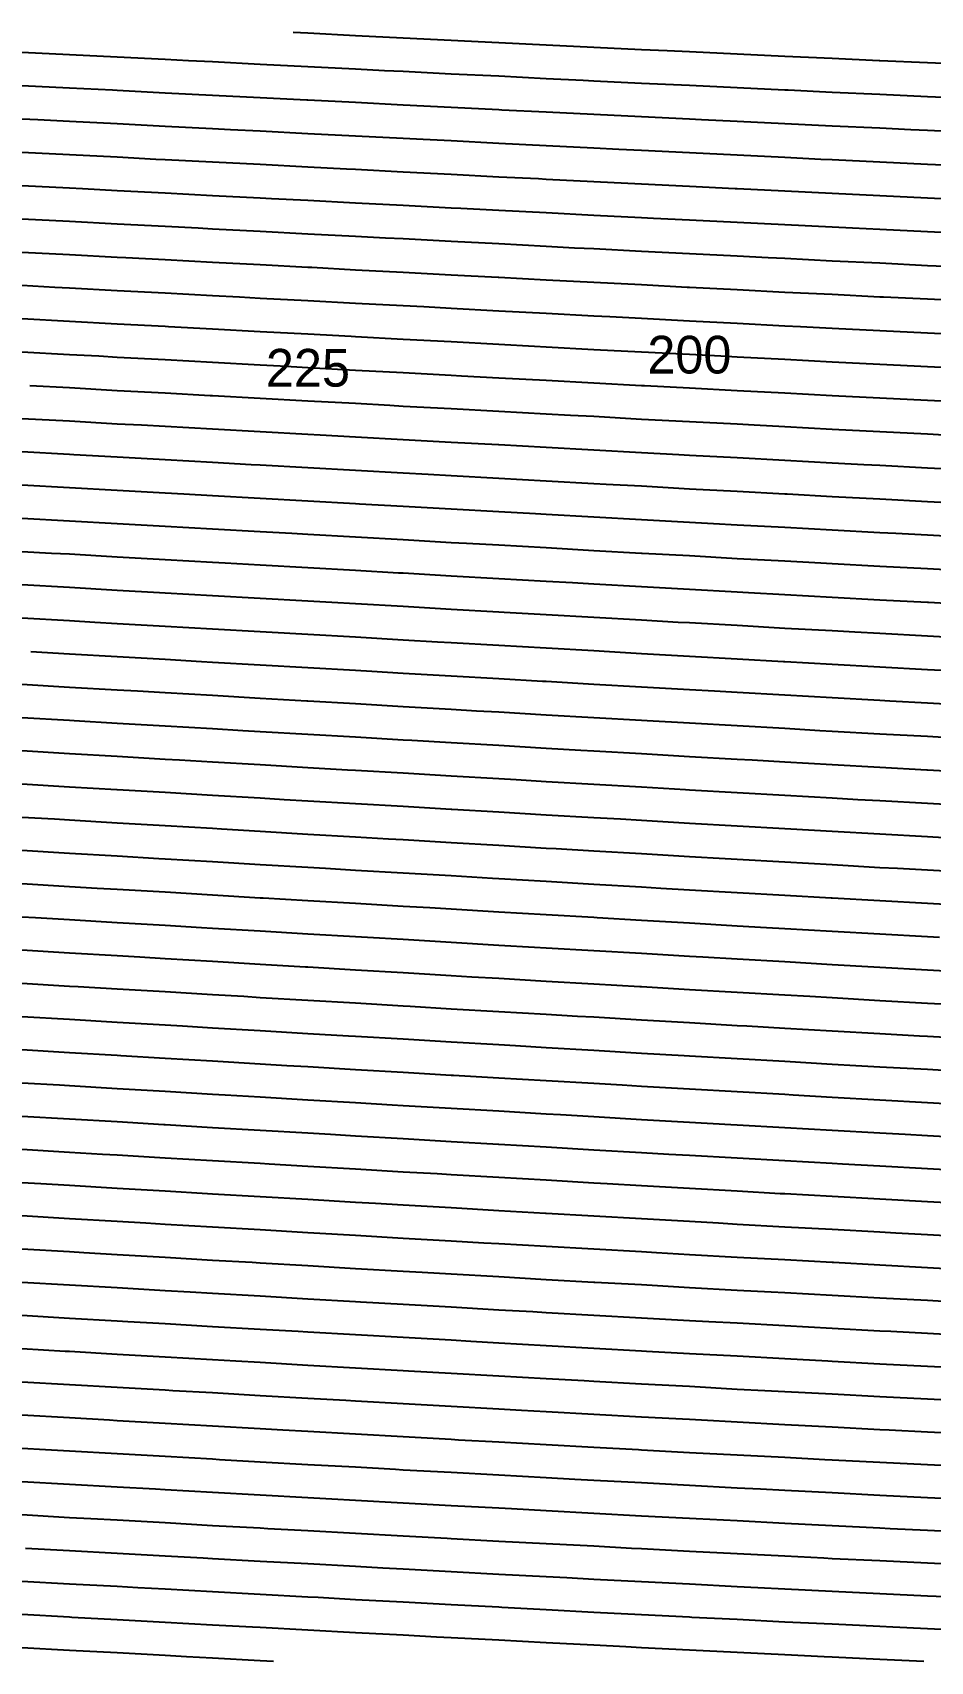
# Model space of a CAD drawing. Header units: metres. Extents: x 228 to 3387, y 52 to 162.
# Drawn here: x 2473.6 to 2533.1, y 53.2 to 161.3 of the extents above; entities that cross this region are included whole.
import ezdxf
from ezdxf.enums import TextEntityAlignment as Align

# ---------------------------------------------------------------- set-up
doc = ezdxf.new("R2010")
doc.units = ezdxf.units.M
for name, color, linetype in [('Vs_-25', 7, 'Continuous'), ('Vs_0', 7, 'Continuous'), ('Vs_100', 7, 'Continuous'), ('Vs_1000', 7, 'Continuous'), ('Vs_1025', 7, 'Continuous'), ('Vs_1050', 7, 'Continuous'), ('Vs_1075', 7, 'Continuous'), ('Vs_1100', 7, 'Continuous'), ('Vs_1125', 7, 'Continuous'), ('Vs_1150', 7, 'Continuous'), ('Vs_1175', 7, 'Continuous'), ('Vs_1200', 7, 'Continuous'), ('Vs_125', 7, 'Continuous'), ('Vs_150', 7, 'Continuous'), ('Vs_175', 7, 'Continuous'), ('Vs_200', 7, 'Continuous'), ('Vs_225', 7, 'Continuous'), ('Vs_25', 7, 'Continuous'), ('Vs_250', 7, 'Continuous'), ('Vs_275', 7, 'Continuous'), ('Vs_300', 7, 'Continuous'), ('Vs_325', 7, 'Continuous'), ('Vs_350', 7, 'Continuous'), ('Vs_375', 7, 'Continuous'), ('Vs_400', 7, 'Continuous'), ('Vs_425', 7, 'Continuous'), ('Vs_450', 7, 'Continuous'), ('Vs_475', 7, 'Continuous'), ('Vs_50', 7, 'Continuous'), ('Vs_500', 7, 'Continuous'), ('Vs_525', 7, 'Continuous'), ('Vs_550', 7, 'Continuous'), ('Vs_575', 7, 'Continuous'), ('Vs_600', 7, 'Continuous'), ('Vs_625', 7, 'Continuous'), ('Vs_650', 7, 'Continuous'), ('Vs_675', 7, 'Continuous'), ('Vs_700', 7, 'Continuous'), ('Vs_725', 7, 'Continuous'), ('Vs_75', 7, 'Continuous'), ('Vs_750', 7, 'Continuous'), ('Vs_775', 7, 'Continuous'), ('Vs_800', 7, 'Continuous'), ('Vs_825', 7, 'Continuous'), ('Vs_850', 7, 'Continuous'), ('Vs_875', 7, 'Continuous'), ('Vs_900', 7, 'Continuous'), ('Vs_925', 7, 'Continuous'), ('Vs_950', 7, 'Continuous'), ('Vs_975', 7, 'Continuous')]:
    doc.layers.add(name, color=color, linetype=linetype)

msp = doc.modelspace()

# ---------------------------------------------------------------- linework, layer by layer
at = {"layer": 'Vs_-25'}
msp.add_lwpolyline([(2536.09, 159.11), (2532.92, 159.24), (2529.76, 159.38), (2529.7, 159.39), (2526.6, 159.53), (2523.44, 159.67), (2520.28, 159.82), (2517.12, 159.97), (2515.64, 160.04), (2513.95, 160.12), (2510.79, 160.27), (2507.63, 160.43), (2504.47, 160.58), (2502.2, 160.69), (2501.31, 160.74), (2498.14, 160.89), (2494.98, 161.05), (2491.82, 161.21), (2490.84, 161.26)], dxfattribs=at)
at = {"layer": 'Vs_0'}
msp.add_lwpolyline([(2536.09, 156.86), (2532.92, 157), (2529.76, 157.15), (2526.6, 157.29), (2523.67, 157.43), (2523.44, 157.44), (2520.28, 157.59), (2517.12, 157.74), (2513.95, 157.89), (2510.79, 158.04), (2510.07, 158.08), (2507.63, 158.2), (2504.47, 158.36), (2501.31, 158.51), (2498.14, 158.67), (2496.9, 158.73), (2494.98, 158.83), (2491.82, 158.99), (2488.66, 159.15), (2485.5, 159.31), (2483.9, 159.39), (2482.34, 159.47), (2479.17, 159.62), (2476.01, 159.78), (2472.85, 159.94)], dxfattribs=at)
at = {"layer": 'Vs_100'}
msp.add_lwpolyline([(2536.09, 147.9), (2532.92, 148.04), (2529.76, 148.19), (2527.94, 148.28), (2526.6, 148.35), (2523.44, 148.5), (2520.28, 148.66), (2517.12, 148.81), (2514.73, 148.93), (2513.95, 148.97), (2510.79, 149.13), (2507.63, 149.3), (2504.47, 149.46), (2501.97, 149.59), (2501.31, 149.62), (2498.14, 149.79), (2494.98, 149.95), (2491.82, 150.12), (2489.41, 150.24), (2488.66, 150.28), (2485.5, 150.44), (2482.34, 150.61), (2479.17, 150.77), (2476.86, 150.89), (2476.01, 150.94), (2472.85, 151.1)], dxfattribs=at)
at = {"layer": 'Vs_1000'}
msp.add_lwpolyline([(2536.09, 68.3), (2532.92, 68.45), (2530.38, 68.58), (2529.76, 68.61), (2526.6, 68.78), (2523.44, 68.94), (2520.28, 69.11), (2517.93, 69.24), (2517.12, 69.28), (2513.95, 69.45), (2510.79, 69.62), (2507.63, 69.8), (2505.99, 69.89), (2504.47, 69.97), (2501.31, 70.15), (2498.14, 70.33), (2494.98, 70.51), (2494.33, 70.54), (2491.82, 70.69), (2488.66, 70.86), (2485.5, 71.05), (2482.86, 71.2), (2482.34, 71.23), (2479.17, 71.41), (2476.01, 71.59), (2472.85, 71.77)], dxfattribs=at)
at = {"layer": 'Vs_1025'}
msp.add_lwpolyline([(2536.09, 66.12), (2532.92, 66.28), (2529.76, 66.44), (2526.6, 66.6), (2526.11, 66.62), (2523.44, 66.76), (2520.28, 66.93), (2517.12, 67.09), (2513.95, 67.26), (2513.74, 67.28), (2510.79, 67.44), (2507.63, 67.61), (2504.47, 67.78), (2501.81, 67.93), (2501.31, 67.96), (2498.14, 68.13), (2494.98, 68.31), (2491.82, 68.49), (2490.16, 68.58), (2488.66, 68.67), (2485.5, 68.85), (2482.34, 69.03), (2479.17, 69.21), (2478.66, 69.24), (2476.01, 69.39), (2472.85, 69.57)], dxfattribs=at)
at = {"layer": 'Vs_1050'}
msp.add_lwpolyline([(2534.87, 64.01), (2532.92, 64.1), (2529.76, 64.26), (2526.6, 64.42), (2523.44, 64.58), (2521.84, 64.66), (2520.28, 64.74), (2517.12, 64.91), (2513.95, 65.08), (2510.79, 65.25), (2509.53, 65.32), (2507.63, 65.42), (2504.47, 65.59), (2501.31, 65.77), (2498.14, 65.94), (2497.62, 65.97), (2494.98, 66.12), (2491.82, 66.29), (2488.66, 66.47), (2485.95, 66.62), (2485.5, 66.65), (2482.34, 66.83), (2479.17, 67.01), (2476.01, 67.19), (2474.42, 67.28), (2472.85, 67.37)], dxfattribs=at)
at = {"layer": 'Vs_1075'}
msp.add_lwpolyline([(2536.09, 61.78), (2532.92, 61.93), (2530.44, 62.05), (2529.76, 62.08), (2526.6, 62.24), (2523.44, 62.4), (2520.28, 62.56), (2517.56, 62.7), (2517.12, 62.73), (2513.95, 62.89), (2510.79, 63.06), (2507.63, 63.23), (2505.31, 63.36), (2504.47, 63.4), (2501.31, 63.57), (2498.14, 63.75), (2494.98, 63.92), (2493.4, 64.01), (2491.82, 64.1), (2488.66, 64.27), (2485.5, 64.45), (2482.34, 64.63), (2481.71, 64.66), (2479.17, 64.81), (2476.01, 64.98), (2472.85, 65.16)], dxfattribs=at)
at = {"layer": 'Vs_1100'}
msp.add_lwpolyline([(2536.09, 59.61), (2532.92, 59.76), (2529.76, 59.91), (2526.6, 60.06), (2526.04, 60.09), (2523.44, 60.22), (2520.28, 60.38), (2517.12, 60.54), (2513.95, 60.71), (2513.29, 60.74), (2510.79, 60.88), (2507.63, 61.04), (2504.47, 61.21), (2501.31, 61.38), (2501.06, 61.4), (2498.14, 61.56), (2494.98, 61.73), (2491.82, 61.9), (2489.15, 62.05), (2488.66, 62.08), (2485.5, 62.25), (2482.34, 62.43), (2479.17, 62.61), (2477.42, 62.7), (2476.01, 62.78), (2472.85, 62.96)], dxfattribs=at)
at = {"layer": 'Vs_1125'}
msp.add_lwpolyline([(2535.19, 57.48), (2532.92, 57.58), (2529.76, 57.73), (2526.6, 57.89), (2523.44, 58.04), (2521.66, 58.13), (2520.28, 58.2), (2517.12, 58.36), (2513.95, 58.52), (2510.79, 58.69), (2508.99, 58.78), (2507.63, 58.86), (2504.47, 59.02), (2501.31, 59.19), (2498.14, 59.36), (2496.79, 59.44), (2494.98, 59.54), (2491.82, 59.71), (2488.66, 59.88), (2485.5, 60.06), (2484.87, 60.09), (2482.34, 60.23), (2479.17, 60.41), (2476.01, 60.58), (2473.09, 60.74)], dxfattribs=at)
at = {"layer": 'Vs_1150'}
msp.add_lwpolyline([(2536.09, 55.26), (2532.92, 55.41), (2530.61, 55.52), (2529.76, 55.56), (2526.6, 55.71), (2523.44, 55.86), (2520.28, 56.02), (2517.28, 56.17), (2517.12, 56.18), (2513.95, 56.34), (2510.79, 56.5), (2507.63, 56.67), (2504.68, 56.82), (2504.47, 56.84), (2501.31, 57), (2498.14, 57.17), (2494.98, 57.34), (2492.49, 57.48), (2491.82, 57.51), (2488.66, 57.69), (2485.5, 57.86), (2482.34, 58.03), (2480.53, 58.13), (2479.17, 58.21), (2476.01, 58.38), (2472.85, 58.55)], dxfattribs=at)
at = {"layer": 'Vs_1175'}
msp.add_lwpolyline([(2532.66, 53.25), (2529.76, 53.38), (2526.6, 53.53), (2526.06, 53.56), (2523.44, 53.68), (2520.28, 53.84), (2517.12, 54), (2513.95, 54.16), (2512.9, 54.21), (2510.79, 54.32), (2507.63, 54.48), (2504.47, 54.65), (2501.31, 54.81), (2500.35, 54.86), (2498.14, 54.98), (2494.98, 55.15), (2491.82, 55.32), (2488.66, 55.49), (2488.15, 55.52), (2485.5, 55.66), (2482.34, 55.83), (2479.17, 56.01), (2476.15, 56.17), (2476.01, 56.18), (2472.85, 56.35)], dxfattribs=at)
at = {"layer": 'Vs_1200'}
msp.add_lwpolyline([(2489.53, 53.25), (2488.66, 53.29), (2485.5, 53.46), (2483.77, 53.56), (2482.34, 53.63), (2479.17, 53.81), (2476.01, 53.98), (2472.85, 54.15)], dxfattribs=at)
at = {"layer": 'Vs_125'}
msp.add_lwpolyline([(2535.83, 145.67), (2532.92, 145.8), (2529.76, 145.96), (2526.6, 146.11), (2523.44, 146.27), (2522.34, 146.32), (2520.28, 146.42), (2517.12, 146.58), (2513.95, 146.75), (2510.79, 146.91), (2509.5, 146.97), (2507.63, 147.07), (2504.47, 147.24), (2501.31, 147.4), (2498.14, 147.57), (2496.96, 147.63), (2494.98, 147.73), (2491.82, 147.9), (2488.66, 148.06), (2485.5, 148.23), (2484.53, 148.28), (2482.34, 148.4), (2479.17, 148.56), (2476.01, 148.73), (2472.85, 148.89)], dxfattribs=at)
at = {"layer": 'Vs_150'}
msp.add_lwpolyline([(2536.09, 143.42), (2532.92, 143.57), (2529.99, 143.71), (2529.76, 143.72), (2526.6, 143.88), (2523.44, 144.03), (2520.28, 144.19), (2517.12, 144.35), (2516.98, 144.36), (2513.95, 144.52), (2510.79, 144.68), (2507.63, 144.85), (2504.47, 145.01), (2504.43, 145.02), (2501.31, 145.18), (2498.14, 145.35), (2494.98, 145.51), (2492.07, 145.67), (2491.82, 145.68), (2488.66, 145.85), (2485.5, 146.02), (2482.34, 146.18), (2479.74, 146.32), (2479.17, 146.35), (2476.01, 146.52), (2472.85, 146.68)], dxfattribs=at)
at = {"layer": 'Vs_175'}
msp.add_lwpolyline([(2536.09, 141.18), (2532.92, 141.33), (2529.76, 141.48), (2526.6, 141.64), (2524.48, 141.75), (2523.44, 141.8), (2520.28, 141.96), (2517.12, 142.13), (2513.95, 142.29), (2511.84, 142.4), (2510.79, 142.46), (2507.63, 142.62), (2504.47, 142.79), (2501.31, 142.96), (2499.5, 143.06), (2498.14, 143.13), (2494.98, 143.3), (2491.82, 143.47), (2488.66, 143.63), (2487.28, 143.71), (2485.5, 143.8), (2482.34, 143.97), (2479.17, 144.14), (2476.01, 144.31), (2475.03, 144.36), (2472.85, 144.48)], dxfattribs=at)
at = {"layer": 'Vs_200'}
msp.add_lwpolyline([(2536.09, 138.94), (2532.92, 139.09), (2532.02, 139.14), (2529.76, 139.25), (2526.6, 139.41), (2523.44, 139.57), (2520.28, 139.73), (2519.21, 139.79), (2517.12, 139.9), (2513.95, 140.06), (2510.79, 140.23), (2507.63, 140.4), (2506.85, 140.44), (2504.47, 140.57), (2501.31, 140.74), (2498.14, 140.91), (2494.98, 141.08), (2494.68, 141.1), (2491.82, 141.25), (2488.66, 141.42), (2485.5, 141.59), (2482.57, 141.75), (2482.34, 141.76), (2479.17, 141.93), (2476.01, 142.1), (2472.85, 142.27)], dxfattribs=at)
at = {"layer": 'Vs_225'}
msp.add_lwpolyline([(2536.09, 136.7), (2532.92, 136.85), (2529.76, 137.01), (2526.6, 137.18), (2526.59, 137.18), (2523.44, 137.34), (2520.28, 137.5), (2517.12, 137.67), (2514.14, 137.83), (2513.95, 137.84), (2510.79, 138.01), (2507.63, 138.18), (2504.47, 138.35), (2502, 138.48), (2501.31, 138.52), (2498.14, 138.69), (2494.98, 138.86), (2491.82, 139.03), (2489.97, 139.14), (2488.66, 139.21), (2485.5, 139.38), (2482.34, 139.55), (2479.17, 139.72), (2477.94, 139.79), (2476.01, 139.89), (2472.85, 140.06)], dxfattribs=at)
at = {"layer": 'Vs_25'}
msp.add_lwpolyline([(2536.09, 154.62), (2532.92, 154.76), (2531.81, 154.81), (2529.76, 154.91), (2526.6, 155.05), (2523.44, 155.2), (2520.28, 155.35), (2517.93, 155.47), (2517.12, 155.51), (2513.95, 155.66), (2510.79, 155.82), (2507.63, 155.97), (2504.69, 156.12), (2504.47, 156.13), (2501.31, 156.29), (2498.14, 156.45), (2494.98, 156.61), (2491.82, 156.77), (2491.74, 156.77), (2488.66, 156.93), (2485.5, 157.09), (2482.34, 157.25), (2479.17, 157.41), (2478.86, 157.43), (2476.01, 157.57), (2472.85, 157.73)], dxfattribs=at)
at = {"layer": 'Vs_250'}
msp.add_lwpolyline([(2534.02, 134.56), (2532.92, 134.62), (2529.76, 134.78), (2526.6, 134.94), (2523.44, 135.11), (2521.41, 135.22), (2520.28, 135.28), (2517.12, 135.44), (2513.95, 135.61), (2510.79, 135.79), (2509.24, 135.87), (2507.63, 135.96), (2504.47, 136.13), (2501.31, 136.3), (2498.14, 136.47), (2497.26, 136.52), (2494.98, 136.65), (2491.82, 136.82), (2488.66, 136.99), (2485.5, 137.17), (2485.34, 137.18), (2482.34, 137.34), (2479.17, 137.51), (2476.01, 137.69), (2473.37, 137.83)], dxfattribs=at)
at = {"layer": 'Vs_275'}
msp.add_lwpolyline([(2536.09, 132.22), (2532.92, 132.38), (2529.76, 132.55), (2528.7, 132.6), (2526.6, 132.71), (2523.44, 132.88), (2520.28, 133.05), (2517.12, 133.22), (2516.43, 133.26), (2513.95, 133.39), (2510.79, 133.56), (2507.63, 133.74), (2504.47, 133.91), (2504.46, 133.91), (2501.31, 134.08), (2498.14, 134.26), (2494.98, 134.43), (2492.62, 134.56), (2491.82, 134.61), (2488.66, 134.78), (2485.5, 134.96), (2482.34, 135.13), (2480.79, 135.22), (2479.17, 135.3), (2476.01, 135.48), (2472.85, 135.65)], dxfattribs=at)
at = {"layer": 'Vs_300'}
msp.add_lwpolyline([(2536.03, 129.99), (2532.92, 130.15), (2529.76, 130.32), (2526.6, 130.48), (2523.61, 130.64), (2523.44, 130.65), (2520.28, 130.82), (2517.12, 130.99), (2513.95, 131.17), (2511.61, 131.3), (2510.79, 131.34), (2507.63, 131.52), (2504.47, 131.69), (2501.31, 131.87), (2499.8, 131.95), (2498.14, 132.04), (2494.98, 132.22), (2491.82, 132.39), (2488.66, 132.57), (2488.06, 132.6), (2485.5, 132.75), (2482.34, 132.92), (2479.17, 133.1), (2476.3, 133.26), (2476.01, 133.27), (2472.85, 133.45)], dxfattribs=at)
at = {"layer": 'Vs_325'}
msp.add_lwpolyline([(2536.09, 127.75), (2532.92, 127.92), (2530.82, 128.03), (2529.76, 128.09), (2526.6, 128.26), (2523.44, 128.43), (2520.28, 128.6), (2518.72, 128.68), (2517.12, 128.77), (2513.95, 128.95), (2510.79, 129.12), (2507.63, 129.3), (2506.91, 129.34), (2504.47, 129.47), (2501.31, 129.65), (2498.14, 129.83), (2495.23, 129.99), (2494.98, 130), (2491.82, 130.18), (2488.66, 130.36), (2485.5, 130.54), (2483.58, 130.64), (2482.34, 130.71), (2479.17, 130.89), (2476.01, 131.07), (2472.85, 131.24)], dxfattribs=at)
at = {"layer": 'Vs_350'}
msp.add_lwpolyline([(2536.09, 125.52), (2532.92, 125.69), (2529.76, 125.86), (2526.6, 126.03), (2525.83, 126.07), (2523.44, 126.2), (2520.28, 126.37), (2517.12, 126.55), (2513.98, 126.72), (2513.95, 126.72), (2510.79, 126.9), (2507.63, 127.08), (2504.47, 127.26), (2502.33, 127.38), (2501.31, 127.43), (2498.14, 127.61), (2494.98, 127.79), (2491.82, 127.97), (2490.75, 128.03), (2488.66, 128.15), (2485.5, 128.33), (2482.34, 128.5), (2479.17, 128.68), (2479.16, 128.68), (2476.01, 128.86), (2472.85, 129.04)], dxfattribs=at)
at = {"layer": 'Vs_375'}
msp.add_lwpolyline([(2536.09, 123.29), (2532.98, 123.46), (2532.92, 123.46), (2529.76, 123.63), (2526.6, 123.8), (2523.44, 123.98), (2521.03, 124.11), (2520.28, 124.15), (2517.12, 124.33), (2513.95, 124.51), (2510.79, 124.68), (2509.36, 124.76), (2507.63, 124.86), (2504.47, 125.04), (2501.31, 125.22), (2498.14, 125.4), (2497.83, 125.42), (2494.98, 125.58), (2491.82, 125.76), (2488.66, 125.94), (2486.33, 126.07), (2485.5, 126.12), (2482.34, 126.3), (2479.17, 126.48), (2476.01, 126.66), (2474.8, 126.72), (2472.85, 126.83)], dxfattribs=at)
at = {"layer": 'Vs_400'}
msp.add_lwpolyline([(2536.09, 121.06), (2532.92, 121.23), (2529.76, 121.41), (2528.09, 121.5), (2526.6, 121.58), (2523.44, 121.75), (2520.28, 121.93), (2517.12, 122.11), (2516.37, 122.15), (2513.95, 122.29), (2510.79, 122.47), (2507.63, 122.65), (2504.84, 122.8), (2504.47, 122.83), (2501.31, 123.01), (2498.14, 123.19), (2494.98, 123.37), (2493.41, 123.46), (2491.82, 123.55), (2488.66, 123.73), (2485.5, 123.91), (2482.34, 124.09), (2481.98, 124.11), (2479.17, 124.27), (2476.01, 124.45), (2472.85, 124.63)], dxfattribs=at)
at = {"layer": 'Vs_425'}
msp.add_lwpolyline([(2535.23, 118.88), (2532.92, 119.01), (2529.76, 119.18), (2526.6, 119.36), (2523.44, 119.53), (2523.37, 119.54), (2520.28, 119.71), (2517.12, 119.89), (2513.95, 120.07), (2511.82, 120.19), (2510.79, 120.25), (2507.63, 120.43), (2504.47, 120.61), (2501.31, 120.79), (2500.41, 120.84), (2498.14, 120.97), (2494.98, 121.16), (2491.82, 121.34), (2489.05, 121.5), (2488.66, 121.52), (2485.5, 121.7), (2482.34, 121.88), (2479.17, 122.06), (2477.68, 122.15), (2476.01, 122.25), (2472.85, 122.43)], dxfattribs=at)
at = {"layer": 'Vs_450'}
msp.add_lwpolyline([(2536.09, 116.61), (2532.92, 116.79), (2530.42, 116.92), (2529.76, 116.96), (2526.6, 117.14), (2523.44, 117.31), (2520.28, 117.49), (2518.79, 117.58), (2517.12, 117.67), (2513.95, 117.85), (2510.79, 118.03), (2507.63, 118.22), (2507.37, 118.23), (2504.47, 118.4), (2501.31, 118.58), (2498.14, 118.76), (2496.05, 118.88), (2494.98, 118.95), (2491.82, 119.13), (2488.66, 119.31), (2485.5, 119.49), (2484.75, 119.54), (2482.34, 119.68), (2479.17, 119.86), (2476.01, 120.04), (2473.43, 120.19)], dxfattribs=at)
at = {"layer": 'Vs_475'}
msp.add_lwpolyline([(2536.09, 114.39), (2532.92, 114.57), (2529.76, 114.74), (2526.6, 114.92), (2525.78, 114.96), (2523.44, 115.1), (2520.28, 115.28), (2517.12, 115.46), (2514.32, 115.62), (2513.95, 115.64), (2510.79, 115.82), (2507.63, 116), (2504.47, 116.19), (2503, 116.27), (2501.31, 116.37), (2498.14, 116.55), (2494.98, 116.74), (2491.82, 116.92), (2491.75, 116.92), (2488.66, 117.1), (2485.5, 117.29), (2482.34, 117.47), (2480.51, 117.58), (2479.17, 117.66), (2476.01, 117.84), (2472.85, 118.02)], dxfattribs=at)
at = {"layer": 'Vs_50'}
msp.add_lwpolyline([(2536.09, 152.38), (2532.92, 152.52), (2529.76, 152.67), (2526.6, 152.82), (2525.83, 152.85), (2523.44, 152.97), (2520.28, 153.12), (2517.12, 153.28), (2513.95, 153.43), (2512.43, 153.51), (2510.79, 153.59), (2507.63, 153.75), (2504.47, 153.91), (2501.31, 154.07), (2499.47, 154.16), (2498.14, 154.23), (2494.98, 154.39), (2491.82, 154.55), (2488.66, 154.71), (2486.69, 154.81), (2485.5, 154.87), (2482.34, 155.04), (2479.17, 155.2), (2476.01, 155.36), (2473.9, 155.47), (2472.85, 155.52)], dxfattribs=at)
at = {"layer": 'Vs_500'}
msp.add_lwpolyline([(2536.09, 112.17), (2532.92, 112.35), (2532.86, 112.35), (2529.76, 112.52), (2526.6, 112.7), (2523.44, 112.88), (2521.28, 113.01), (2520.28, 113.06), (2517.12, 113.24), (2513.95, 113.43), (2510.79, 113.61), (2509.93, 113.66), (2507.63, 113.79), (2504.47, 113.98), (2501.31, 114.16), (2498.7, 114.31), (2498.14, 114.34), (2494.98, 114.53), (2491.82, 114.71), (2488.66, 114.9), (2487.5, 114.96), (2485.5, 115.08), (2482.34, 115.27), (2479.17, 115.45), (2476.31, 115.62), (2476.01, 115.64), (2472.85, 115.82)], dxfattribs=at)
at = {"layer": 'Vs_525'}
msp.add_lwpolyline([(2536.09, 109.96), (2532.92, 110.13), (2529.76, 110.31), (2528.29, 110.39), (2526.6, 110.49), (2523.44, 110.67), (2520.28, 110.85), (2517.12, 111.03), (2516.87, 111.05), (2513.95, 111.21), (2510.79, 111.4), (2507.63, 111.58), (2505.62, 111.7), (2504.47, 111.77), (2501.31, 111.95), (2498.14, 112.14), (2494.98, 112.32), (2494.45, 112.35), (2491.82, 112.51), (2488.66, 112.69), (2485.5, 112.88), (2483.3, 113.01), (2482.34, 113.06), (2479.17, 113.25), (2476.01, 113.43), (2472.85, 113.62)], dxfattribs=at)
at = {"layer": 'Vs_550'}
msp.add_lwpolyline([(2535.43, 107.78), (2532.92, 107.92), (2529.76, 108.1), (2526.6, 108.27), (2523.85, 108.43), (2523.44, 108.46), (2520.28, 108.64), (2517.12, 108.82), (2513.95, 109), (2512.54, 109.09), (2510.79, 109.19), (2507.63, 109.37), (2504.47, 109.56), (2501.36, 109.74), (2501.31, 109.74), (2498.14, 109.93), (2494.98, 110.11), (2491.82, 110.3), (2490.24, 110.39), (2488.66, 110.48), (2485.5, 110.67), (2482.34, 110.86), (2479.17, 111.04), (2479.14, 111.05), (2476.01, 111.23), (2472.85, 111.41)], dxfattribs=at)
at = {"layer": 'Vs_575'}
msp.add_lwpolyline([(2536.09, 105.53), (2532.92, 105.71), (2530.92, 105.82), (2529.76, 105.88), (2526.6, 106.06), (2523.44, 106.25), (2520.28, 106.43), (2519.5, 106.47), (2517.12, 106.61), (2513.95, 106.79), (2510.79, 106.98), (2508.28, 107.13), (2507.63, 107.16), (2504.47, 107.35), (2501.31, 107.53), (2498.14, 107.72), (2497.16, 107.78), (2494.98, 107.91), (2491.82, 108.09), (2488.66, 108.28), (2486.08, 108.43), (2485.5, 108.47), (2482.34, 108.65), (2479.17, 108.84), (2476.01, 109.03), (2475.01, 109.09), (2472.85, 109.21)], dxfattribs=at)
at = {"layer": 'Vs_600'}
msp.add_lwpolyline([(2536.09, 103.32), (2532.92, 103.5), (2529.76, 103.68), (2526.6, 103.86), (2526.53, 103.86), (2523.44, 104.04), (2520.28, 104.22), (2517.12, 104.4), (2515.23, 104.51), (2513.95, 104.59), (2510.79, 104.77), (2507.63, 104.96), (2504.47, 105.14), (2504.07, 105.17), (2501.31, 105.33), (2498.14, 105.51), (2494.98, 105.7), (2492.99, 105.82), (2491.82, 105.89), (2488.66, 106.08), (2485.5, 106.26), (2482.34, 106.45), (2481.94, 106.47), (2479.17, 106.64), (2476.01, 106.82), (2472.85, 107.01)], dxfattribs=at)
at = {"layer": 'Vs_625'}
msp.add_lwpolyline([(2533.71, 101.25), (2532.92, 101.29), (2529.76, 101.47), (2526.6, 101.65), (2523.44, 101.83), (2522.24, 101.9), (2520.28, 102.01), (2517.12, 102.2), (2513.95, 102.38), (2511.01, 102.55), (2510.79, 102.57), (2507.63, 102.75), (2504.47, 102.94), (2501.31, 103.12), (2499.9, 103.21), (2498.14, 103.31), (2494.98, 103.5), (2491.82, 103.68), (2488.85, 103.86), (2488.66, 103.87), (2485.5, 104.06), (2482.34, 104.25), (2479.17, 104.43), (2477.84, 104.51), (2476.01, 104.62), (2472.85, 104.81)], dxfattribs=at)
at = {"layer": 'Vs_650'}
msp.add_lwpolyline([(2536.09, 98.91), (2532.92, 99.09), (2529.76, 99.26), (2529.36, 99.29), (2526.6, 99.44), (2523.44, 99.63), (2520.28, 99.81), (2518.01, 99.94), (2517.12, 99.99), (2513.95, 100.18), (2510.79, 100.36), (2507.63, 100.55), (2506.84, 100.59), (2504.47, 100.73), (2501.31, 100.92), (2498.14, 101.11), (2495.77, 101.25), (2494.98, 101.29), (2491.82, 101.48), (2488.66, 101.67), (2485.5, 101.85), (2484.75, 101.9), (2482.34, 102.04), (2479.17, 102.23), (2476.01, 102.42), (2473.76, 102.55), (2472.85, 102.61)], dxfattribs=at)
at = {"layer": 'Vs_675'}
msp.add_lwpolyline([(2536.09, 96.71), (2532.92, 96.88), (2529.76, 97.06), (2526.6, 97.24), (2525.11, 97.33), (2523.44, 97.42), (2520.28, 97.61), (2517.12, 97.79), (2513.95, 97.97), (2513.83, 97.98), (2510.79, 98.16), (2507.63, 98.34), (2504.47, 98.53), (2502.7, 98.63), (2501.31, 98.72), (2498.14, 98.9), (2494.98, 99.09), (2491.82, 99.28), (2491.65, 99.29), (2488.66, 99.46), (2485.5, 99.65), (2482.34, 99.84), (2480.66, 99.94), (2479.17, 100.03), (2476.01, 100.22), (2472.85, 100.41)], dxfattribs=at)
at = {"layer": 'Vs_700'}
msp.add_lwpolyline([(2536.09, 94.51), (2532.92, 94.68), (2532.38, 94.71), (2529.76, 94.86), (2526.6, 95.04), (2523.44, 95.22), (2520.92, 95.37), (2520.28, 95.4), (2517.12, 95.59), (2513.95, 95.77), (2510.79, 95.96), (2509.69, 96.02), (2507.63, 96.14), (2504.47, 96.33), (2501.31, 96.51), (2498.59, 96.67), (2498.14, 96.7), (2494.98, 96.89), (2491.82, 97.07), (2488.66, 97.26), (2487.56, 97.33), (2485.5, 97.45), (2482.34, 97.64), (2479.17, 97.83), (2476.59, 97.98), (2476.01, 98.01), (2472.85, 98.2)], dxfattribs=at)
at = {"layer": 'Vs_725'}
msp.add_lwpolyline([(2536.09, 92.31), (2532.92, 92.49), (2529.76, 92.66), (2528.16, 92.75), (2526.6, 92.84), (2523.44, 93.02), (2520.28, 93.2), (2517.12, 93.39), (2516.77, 93.41), (2513.95, 93.57), (2510.79, 93.76), (2507.63, 93.94), (2505.58, 94.06), (2504.47, 94.13), (2501.31, 94.31), (2498.14, 94.5), (2494.98, 94.68), (2494.5, 94.71), (2491.82, 94.87), (2488.66, 95.06), (2485.5, 95.25), (2483.49, 95.37), (2482.34, 95.44), (2479.17, 95.62), (2476.01, 95.81), (2472.85, 96)], dxfattribs=at)
at = {"layer": 'Vs_75'}
msp.add_lwpolyline([(2533.85, 150.24), (2532.92, 150.28), (2529.76, 150.43), (2526.6, 150.58), (2523.44, 150.73), (2520.28, 150.89), (2520.15, 150.89), (2517.12, 151.04), (2513.95, 151.2), (2510.79, 151.36), (2507.63, 151.52), (2507.12, 151.55), (2504.47, 151.68), (2501.31, 151.84), (2498.14, 152.01), (2494.98, 152.17), (2494.38, 152.2), (2491.82, 152.33), (2488.66, 152.5), (2485.5, 152.66), (2482.34, 152.82), (2481.73, 152.85), (2479.17, 152.99), (2476.01, 153.15), (2472.85, 153.31)], dxfattribs=at)
at = {"layer": 'Vs_750'}
msp.add_lwpolyline([(2535.64, 90.14), (2532.92, 90.29), (2529.76, 90.47), (2526.6, 90.65), (2524, 90.79), (2523.44, 90.83), (2520.28, 91.01), (2517.12, 91.19), (2513.95, 91.37), (2512.66, 91.45), (2510.79, 91.56), (2507.63, 91.74), (2504.47, 91.93), (2501.48, 92.1), (2501.31, 92.11), (2498.14, 92.3), (2494.98, 92.48), (2491.82, 92.67), (2490.41, 92.75), (2488.66, 92.86), (2485.5, 93.05), (2482.34, 93.23), (2479.42, 93.41), (2479.17, 93.42), (2476.01, 93.61), (2472.85, 93.8)], dxfattribs=at)
at = {"layer": 'Vs_775'}
msp.add_lwpolyline([(2536.09, 87.92), (2532.92, 88.1), (2531.43, 88.18), (2529.76, 88.27), (2526.6, 88.45), (2523.44, 88.63), (2520.28, 88.81), (2519.87, 88.83), (2517.12, 88.99), (2513.95, 89.17), (2510.79, 89.36), (2508.56, 89.49), (2507.63, 89.54), (2504.47, 89.73), (2501.31, 89.91), (2498.14, 90.1), (2497.4, 90.14), (2494.98, 90.28), (2491.82, 90.47), (2488.66, 90.66), (2486.34, 90.79), (2485.5, 90.84), (2482.34, 91.03), (2479.17, 91.22), (2476.01, 91.41), (2475.35, 91.45), (2472.85, 91.6)], dxfattribs=at)
at = {"layer": 'Vs_800'}
msp.add_lwpolyline([(2536.09, 85.74), (2532.92, 85.91), (2529.76, 86.08), (2527.28, 86.22), (2526.6, 86.26), (2523.44, 86.44), (2520.28, 86.62), (2517.12, 86.8), (2515.76, 86.87), (2513.95, 86.98), (2510.79, 87.16), (2507.63, 87.34), (2504.47, 87.53), (2504.47, 87.53), (2501.31, 87.71), (2498.14, 87.9), (2494.98, 88.08), (2493.32, 88.18), (2491.82, 88.27), (2488.66, 88.46), (2485.5, 88.64), (2482.34, 88.83), (2482.27, 88.83), (2479.17, 89.02), (2476.01, 89.21), (2472.85, 89.39)], dxfattribs=at)
at = {"layer": 'Vs_825'}
msp.add_lwpolyline([(2534.99, 83.61), (2532.92, 83.72), (2529.76, 83.89), (2526.6, 84.07), (2523.44, 84.25), (2523.15, 84.26), (2520.28, 84.42), (2517.12, 84.6), (2513.95, 84.78), (2511.67, 84.91), (2510.79, 84.97), (2507.63, 85.15), (2504.47, 85.33), (2501.31, 85.51), (2500.39, 85.57), (2498.14, 85.7), (2494.98, 85.88), (2491.82, 86.07), (2489.25, 86.22), (2488.66, 86.26), (2485.5, 86.44), (2482.34, 86.63), (2479.17, 86.82), (2478.19, 86.87), (2476.01, 87), (2472.85, 87.19)], dxfattribs=at)
at = {"layer": 'Vs_850'}
msp.add_lwpolyline([(2536.09, 81.36), (2532.92, 81.53), (2530.82, 81.65), (2529.76, 81.71), (2526.6, 81.88), (2523.44, 82.05), (2520.28, 82.23), (2519.04, 82.3), (2517.12, 82.41), (2513.95, 82.59), (2510.79, 82.77), (2507.63, 82.95), (2507.58, 82.95), (2504.47, 83.13), (2501.31, 83.32), (2498.14, 83.5), (2496.31, 83.61), (2494.98, 83.69), (2491.82, 83.87), (2488.66, 84.06), (2485.5, 84.24), (2485.16, 84.26), (2482.34, 84.43), (2479.17, 84.61), (2476.01, 84.8), (2474.1, 84.91), (2472.85, 84.99)], dxfattribs=at)
at = {"layer": 'Vs_875'}
msp.add_lwpolyline([(2536.09, 79.18), (2532.92, 79.35), (2529.76, 79.52), (2526.67, 79.69), (2526.6, 79.69), (2523.44, 79.87), (2520.28, 80.04), (2517.12, 80.22), (2514.94, 80.34), (2513.95, 80.4), (2510.79, 80.58), (2507.63, 80.76), (2504.47, 80.94), (2503.49, 80.99), (2501.31, 81.12), (2498.14, 81.3), (2494.98, 81.49), (2492.22, 81.65), (2491.82, 81.67), (2488.66, 81.86), (2485.5, 82.04), (2482.34, 82.23), (2481.07, 82.3), (2479.17, 82.41), (2476.01, 82.6), (2472.85, 82.79)], dxfattribs=at)
at = {"layer": 'Vs_900'}
msp.add_lwpolyline([(2534.69, 77.08), (2532.92, 77.17), (2529.76, 77.34), (2526.6, 77.51), (2523.44, 77.68), (2522.54, 77.73), (2520.28, 77.85), (2517.12, 78.03), (2513.95, 78.21), (2510.84, 78.38), (2510.79, 78.38), (2507.63, 78.56), (2504.47, 78.74), (2501.31, 78.93), (2499.4, 79.04), (2498.14, 79.11), (2494.98, 79.29), (2491.82, 79.47), (2488.66, 79.66), (2488.12, 79.69), (2485.5, 79.84), (2482.34, 80.03), (2479.17, 80.21), (2476.96, 80.34), (2476.01, 80.4), (2472.85, 80.58)], dxfattribs=at)
at = {"layer": 'Vs_925'}
msp.add_lwpolyline([(2536.09, 74.82), (2532.92, 74.99), (2530.49, 75.12), (2529.76, 75.15), (2526.6, 75.32), (2523.44, 75.49), (2520.28, 75.67), (2518.41, 75.77), (2517.12, 75.84), (2513.95, 76.02), (2510.79, 76.19), (2507.63, 76.37), (2506.73, 76.42), (2504.47, 76.55), (2501.31, 76.73), (2498.14, 76.91), (2495.3, 77.08), (2494.98, 77.09), (2491.82, 77.28), (2488.66, 77.46), (2485.5, 77.64), (2484.01, 77.73), (2482.34, 77.83), (2479.17, 78.01), (2476.01, 78.2), (2472.85, 78.38)], dxfattribs=at)
at = {"layer": 'Vs_950'}
msp.add_lwpolyline([(2536.09, 72.65), (2532.92, 72.81), (2529.76, 72.97), (2526.6, 73.14), (2526.3, 73.16), (2523.44, 73.31), (2520.28, 73.48), (2517.12, 73.65), (2514.28, 73.81), (2513.95, 73.83), (2510.79, 74), (2507.63, 74.18), (2504.47, 74.36), (2502.62, 74.46), (2501.31, 74.54), (2498.14, 74.72), (2494.98, 74.9), (2491.82, 75.08), (2491.17, 75.12), (2488.66, 75.26), (2485.5, 75.44), (2482.34, 75.63), (2479.87, 75.77), (2479.17, 75.81), (2476.01, 75.99), (2472.85, 76.18)], dxfattribs=at)
at = {"layer": 'Vs_975'}
msp.add_lwpolyline([(2534.68, 70.54), (2532.92, 70.63), (2529.76, 70.79), (2526.6, 70.96), (2523.44, 71.13), (2522.12, 71.2), (2520.28, 71.29), (2517.12, 71.47), (2513.95, 71.64), (2510.79, 71.81), (2510.14, 71.85), (2507.63, 71.99), (2504.47, 72.17), (2501.31, 72.34), (2498.48, 72.5), (2498.14, 72.52), (2494.98, 72.7), (2491.82, 72.88), (2488.66, 73.06), (2487.03, 73.16), (2485.5, 73.24), (2482.34, 73.43), (2479.17, 73.61), (2476.01, 73.79), (2475.71, 73.81), (2472.85, 73.97)], dxfattribs=at)

# ---------------------------------------------------------------- texts
at = {"layer": 'Vs_200'}
msp.add_text('200', height=2.5, dxfattribs=at).set_placement((2517.12, 139.9), align=Align.MIDDLE_CENTER)
at = {"layer": 'Vs_225'}
msp.add_text('225', height=2.5, dxfattribs=at).set_placement((2491.82, 139.03), align=Align.MIDDLE_CENTER)

doc.saveas('drawing.dxf')
